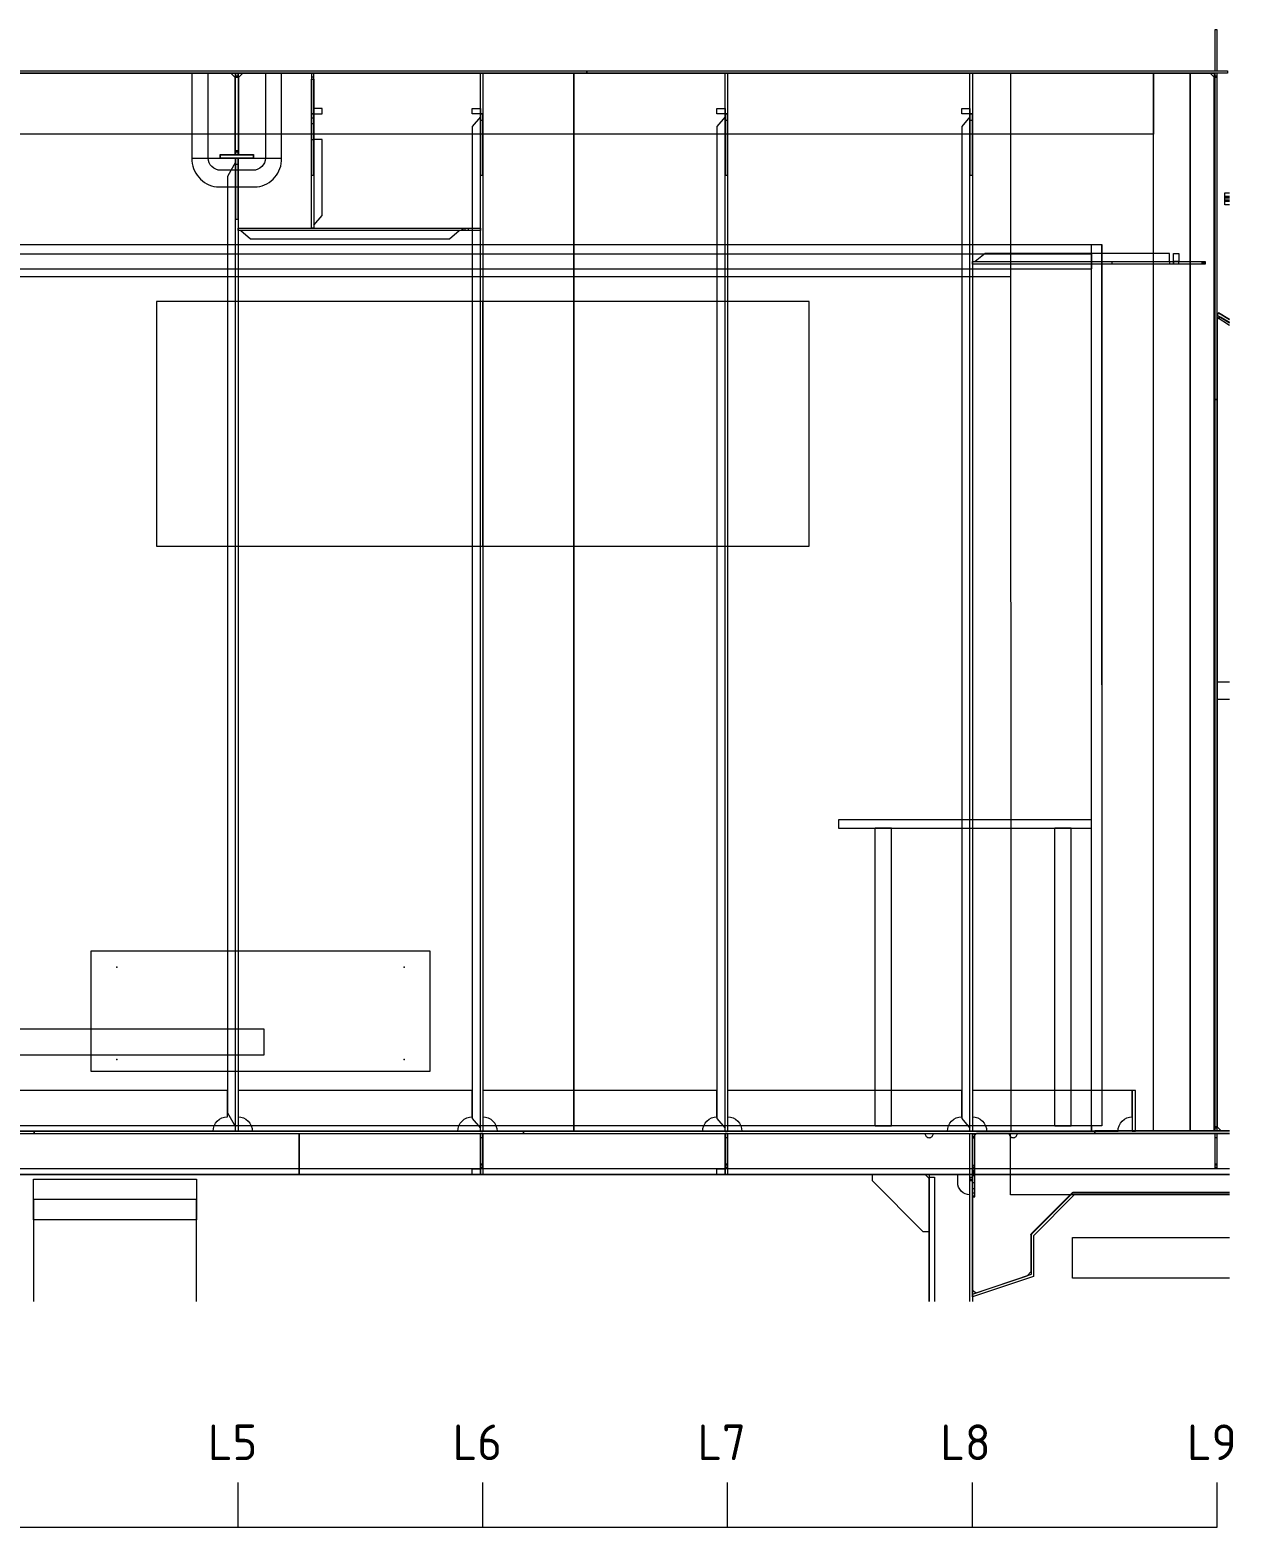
# Model space of a CAD drawing. Header units: millimetres. Extents: x -35117 to 70520, y -28859 to 27816.
# Drawn here: x -28246 to -25297, y -13134 to -9463 of the extents above; entities that cross this region are included whole.
import ezdxf

# ---------------------------------------------------------------- set-up
doc = ezdxf.new("R2010")
doc.units = ezdxf.units.MM
for name, color, linetype in [('-1', 7, 'Continuous'), ('-1102', 7, 'Continuous'), ('-1103', 7, 'Continuous'), ('-1109', 7, 'Continuous'), ('-1113', 7, 'Continuous'), ('-1114', 7, 'Continuous'), ('-1510', 7, 'Continuous'), ('-1512', 7, 'Continuous'), ('-1513', 7, 'Continuous'), ('-1602', 7, 'Continuous'), ('1', 7, 'Continuous')]:
    doc.layers.add(name, color=color, linetype=linetype)
doc.styles.add('Style_GOST_type_B', font='GOST type B')

msp = doc.modelspace()

# ---------------------------------------------------------------- linework, layer by layer
at = {"layer": '-1', "color": 1, "lineweight": 0}
for p, q in [((-27736.391, -13134.06), (-27736.391, -13024.685)), ((-27136.391, -13134.06), (-27136.391, -13024.685)), ((-26536.391, -13134.06), (-26536.391, -13024.685)), ((-25936.391, -13134.06), (-25936.391, -13024.685)), ((-25336.391, -13134.06), (-25336.391, -13024.685)), ((-29536.391, -13134.06), (-25336.394, -13134.06))]:
    msp.add_line(p, q, dxfattribs=at)
at = {"layer": '-1102', "color": 3, "lineweight": 0}
for p, q in [((-27742.394, -9569.368), (-27736.394, -9569.368)), ((-27742.394, -9769.368), (-27742.394, -9569.368)), ((-27736.394, -9569.368), (-27742.394, -9569.368)), ((-27742.394, -9569.368), (-27742.394, -9576.438)), ((-27736.394, -9576.438), (-27742.394, -9576.438)), ((-27742.394, -9576.438), (-27742.394, -9579.368)), ((-27742.394, -9579.368), (-27736.394, -9579.368)), ((-27736.394, -9569.368), (-27736.394, -9769.368)), ((-27736.394, -9576.438), (-27736.394, -9569.368)), ((-27736.394, -9579.368), (-27736.394, -9576.438)), ((-25336.394, -9569.368), (-25343.395, -9569.368)), ((-25343.395, -9569.368), (-25343.395, -10369.368)), ((-25336.394, -9569.368), (-25343.395, -9569.368)), ((-25343.395, -9569.368), (-25343.395, -9576.438)), ((-25336.394, -9576.438), (-25343.395, -9576.438)), ((-25343.395, -9576.438), (-25343.395, -9579.368)), ((-25343.395, -9579.368), (-25336.394, -9579.368)), ((-25336.394, -10369.368), (-25336.394, -9569.368)), ((-25336.394, -9576.438), (-25336.394, -9569.368)), ((-25336.394, -9579.368), (-25336.394, -9576.438)), ((-27736.394, -9759.368), (-27742.394, -9759.368)), ((-27742.394, -9759.368), (-27742.394, -9762.298)), ((-27742.394, -9762.298), (-27736.394, -9762.298)), ((-27742.394, -9762.298), (-27742.394, -9769.368)), ((-27736.394, -9762.298), (-27736.394, -9759.368)), ((-27736.394, -9769.368), (-27736.394, -9762.298)), ((-27736.394, -9769.368), (-27742.394, -9769.368)), ((-27742.394, -9769.368), (-27736.394, -9769.368)), ((-25333.309, -10157.223), (-25305.962, -10173.631)), ((-25305.962, -10173.631), (-25333.309, -10157.223)), ((-25343.395, -10369.368), (-25336.394, -10369.368)), ((-25336.394, -10369.368), (-25343.395, -10369.368)), ((-25343.395, -10369.368), (-25343.395, -12162.368)), ((-25336.394, -12162.368), (-25336.394, -10369.368)), ((-25942.394, -12169.368), (-25936.394, -12169.368)), ((-25942.394, -12580.78), (-25942.394, -12169.368)), ((-25936.394, -12169.368), (-25936.394, -12580.78)), ((-25636.394, -12169.368), (-25305.962, -12169.368)), ((-25336.394, -12152.367), (-25343.395, -12152.367)), ((-25343.395, -12152.367), (-25343.395, -12155.297)), ((-25343.395, -12155.297), (-25336.394, -12155.297)), ((-25343.395, -12155.297), (-25343.395, -12162.368)), ((-25343.395, -12162.368), (-25336.394, -12162.368)), ((-25343.395, -12162.368), (-25336.394, -12162.368)), ((-25336.394, -12155.297), (-25336.394, -12152.367)), ((-25336.394, -12162.368), (-25336.394, -12155.297)), ((-25326.394, -12162.368), (-25305.962, -12162.368)), ((-25326.394, -12162.368), (-25305.962, -12162.368)), ((-25936.394, -12277.292), (-25942.394, -12277.292)), ((-25942.394, -12277.292), (-25942.394, -12282.085)), ((-25936.394, -12282.085), (-25942.394, -12282.085)), ((-25942.394, -12282.085), (-25942.394, -12284.367)), ((-25942.394, -12284.367), (-25936.394, -12284.367)), ((-25936.394, -12282.085), (-25936.394, -12277.292)), ((-25936.394, -12284.367), (-25936.394, -12282.085))]:
    msp.add_line(p, q, dxfattribs=at)
msp.add_lwpolyline([(-28483.394, -12163.367), (-26913.393, -12163.367), (-26913.393, -9569.368), (-27669.393, -9569.368), (-27669.393, -9777.367, -0.19890222), (-27678.182, -9798.581, -0.19891591), (-27699.395, -9807.368), (-27779.393, -9807.368, -0.19891591), (-27800.606, -9798.581, -0.19890222), (-27809.395, -9777.367), (-27809.395, -9569.368), (-28483.394, -9569.368), (-28483.394, -12163.367)], format="xyb", dxfattribs=at)
for points in [[(-26881.395, -9569.368), (-28451.394, -9569.368), (-28451.394, -9563.367), (-26881.395, -9563.367), (-26881.395, -9569.368)], [(-26913.393, -12163.367), (-25636.394, -12163.367), (-25636.394, -12162.368), (-25343.395, -12162.368), (-25343.395, -9579.368), (-25353.396, -9569.368), (-26913.393, -9569.368), (-26913.393, -12163.367)], [(-25311.394, -9569.368), (-26881.395, -9569.368), (-26881.395, -9563.367), (-25311.394, -9563.367), (-25311.394, -9569.368)], [(-25333.309, -10157.223), (-25336.394, -10162.368), (-25305.962, -10180.627)], [(-25305.962, -10180.627), (-25327.819, -10167.512), (-25336.394, -10172.368), (-25336.394, -12152.367), (-25326.394, -12162.368)], [(-25305.962, -10180.627), (-25327.819, -10167.512), (-25336.394, -10172.368), (-25336.394, -12152.367), (-25326.394, -12162.368)], [(-29036.394, -12169.368), (-28236.394, -12169.368), (-28236.394, -12163.367), (-29036.394, -12163.367), (-29036.394, -12169.368)], [(-28236.394, -12169.368), (-27036.394, -12169.368), (-27036.394, -12163.367), (-28236.394, -12163.367), (-28236.394, -12169.368)], [(-27036.394, -12169.368), (-25636.394, -12169.368), (-25636.394, -12163.367), (-27036.394, -12163.367), (-27036.394, -12169.368)], [(-25305.962, -12169.368), (-25926.394, -12169.368), (-25936.394, -12179.368), (-25936.394, -12553.043), (-25926.906, -12559.882), (-25802.425, -12518.388), (-25792.394, -12507.548), (-25792.394, -12419.368), (-25793.087, -12416.596), (-25790.636, -12415.125), (-25690.636, -12315.125), (-25689.165, -12312.676), (-25686.394, -12313.367), (-25305.962, -12313.367)], [(-25305.962, -12162.368), (-25636.394, -12162.368), (-25636.394, -12169.368)]]:
    msp.add_lwpolyline(points, dxfattribs=at)
at = {"layer": '-1103', "color": 7, "lineweight": 0}
for p, q in [((-25930.394, -12170.367), (-25936.394, -12170.367)), ((-25936.394, -12170.367), (-25936.394, -12254.368)), ((-25930.394, -12170.367), (-25936.394, -12170.367)), ((-25936.394, -12170.367), (-25936.394, -12179.368)), ((-25936.394, -12179.368), (-25930.394, -12179.368)), ((-25936.394, -12179.368), (-25936.394, -12247.047)), ((-25930.394, -12254.368), (-25930.394, -12170.367)), ((-25930.394, -12179.368), (-25930.394, -12170.367)), ((-25930.394, -12247.047), (-25930.394, -12179.368)), ((-25936.394, -12247.047), (-25930.394, -12247.047)), ((-25936.394, -12247.047), (-25936.394, -12250.512)), ((-25936.394, -12250.512), (-25930.394, -12250.512)), ((-25936.394, -12250.512), (-25936.394, -12259.172)), ((-25936.394, -12254.368), (-25930.394, -12254.368)), ((-25936.394, -12254.368), (-25936.394, -12272.485)), ((-25936.394, -12259.172), (-25930.394, -12259.172)), ((-25936.394, -12259.172), (-25936.394, -12262.071)), ((-25930.394, -12250.512), (-25930.394, -12247.047)), ((-25930.394, -12259.172), (-25930.394, -12250.512)), ((-25930.394, -12272.485), (-25930.394, -12254.368)), ((-25930.394, -12262.071), (-25930.394, -12259.172)), ((-25930.394, -12262.071), (-25936.394, -12262.071)), ((-25936.394, -12262.071), (-25936.394, -12265.92)), ((-25930.394, -12265.92), (-25936.394, -12265.92)), ((-25936.394, -12265.92), (-25936.394, -12269.128)), ((-25930.394, -12269.128), (-25936.394, -12269.128)), ((-25936.394, -12269.128), (-25936.394, -12270.367)), ((-25930.394, -12270.367), (-25936.394, -12270.367)), ((-25936.394, -12270.367), (-25936.394, -12324.367)), ((-25936.394, -12272.485), (-25930.394, -12272.485)), ((-25936.394, -12272.485), (-25936.394, -12289.368)), ((-25936.394, -12289.368), (-25930.394, -12289.368)), ((-25936.394, -12289.368), (-25936.394, -12303.866)), ((-25930.394, -12265.92), (-25930.394, -12262.071)), ((-25930.394, -12269.128), (-25930.394, -12265.92)), ((-25930.394, -12270.367), (-25930.394, -12269.128)), ((-25930.394, -12324.367), (-25930.394, -12270.367)), ((-25930.394, -12289.368), (-25930.394, -12272.485)), ((-25930.394, -12303.866), (-25930.394, -12289.368)), ((-25936.394, -12303.866), (-25930.394, -12303.866)), ((-25936.394, -12303.866), (-25936.394, -12314.989)), ((-25936.394, -12314.989), (-25930.394, -12314.989)), ((-25936.394, -12314.989), (-25936.394, -12321.983)), ((-25936.394, -12321.983), (-25930.394, -12321.983)), ((-25936.394, -12321.983), (-25936.394, -12324.367)), ((-25936.394, -12324.367), (-25930.394, -12324.367)), ((-25936.394, -12324.367), (-25930.394, -12324.367)), ((-25930.394, -12314.989), (-25930.394, -12303.866)), ((-25930.394, -12321.983), (-25930.394, -12314.989)), ((-25930.394, -12324.367), (-25930.394, -12321.983))]:
    msp.add_line(p, q, dxfattribs=at)
for points in [[(-27743.395, -9580.368), (-27753.396, -9570.367), (-27849.395, -9570.367), (-27849.395, -9777.367), (-27780.394, -9777.367), (-27780.394, -9768.368), (-27743.395, -9768.368), (-27743.395, -9580.368)], [(-27735.393, -9580.368), (-27735.393, -9768.368), (-27698.394, -9768.368), (-27698.394, -9777.367), (-27629.393, -9777.367), (-27629.393, -9570.367), (-27725.396, -9570.367), (-27735.393, -9580.368)]]:
    msp.add_lwpolyline(points, dxfattribs=at)
msp.add_lwpolyline([(-27849.395, -9778.368, 0.18167526), (-27832.546, -9824.641, 0.18167932), (-27789.394, -9848.368), (-27689.394, -9848.368, 0.18167932), (-27646.242, -9824.641, 0.18167526), (-27629.393, -9778.368), (-27849.395, -9778.368)], format="xyb", dxfattribs=at)
at = {"layer": '-1109', "color": 1, "lineweight": 0}
for p, q in [((-27550.396, -9569.368), (-27556.395, -9569.368)), ((-27556.395, -9569.368), (-27556.395, -9579.368)), ((-27550.396, -9579.368), (-27556.395, -9579.368)), ((-27556.395, -9579.368), (-27556.395, -9669.368)), ((-27550.396, -9579.368), (-27550.396, -9569.368)), ((-27550.396, -9669.368), (-27550.396, -9579.368)), ((-27556.395, -9584.368), (-27550.396, -9584.368)), ((-27556.395, -9692.932), (-27556.395, -9584.368)), ((-27550.396, -9584.368), (-27550.396, -9692.932)), ((-27556.395, -9669.368), (-27550.396, -9669.368)), ((-27556.395, -9692.932), (-27550.396, -9692.932)), ((-27556.395, -9731.592), (-27556.395, -9692.932)), ((-27550.396, -9692.932), (-27550.396, -9731.592)), ((-27556.395, -9731.592), (-27550.396, -9731.592)), ((-27556.395, -9949.367), (-27556.395, -9731.592)), ((-27550.396, -9731.592), (-27550.396, -9949.367)), ((-27736.394, -9955.368), (-27736.394, -9949.367)), ((-27736.394, -9949.367), (-27187.395, -9949.367)), ((-27187.395, -9955.368), (-27736.394, -9955.368)), ((-27550.396, -9949.367), (-27556.395, -9949.367)), ((-27187.395, -9949.367), (-27187.395, -9955.368)), ((-27187.395, -9949.367), (-27185.491, -9949.367)), ((-27185.491, -9955.368), (-27187.395, -9955.368)), ((-27185.491, -9949.367), (-27185.491, -9955.368)), ((-27185.491, -9949.367), (-27180.071, -9949.367)), ((-27180.071, -9955.368), (-27185.491, -9955.368)), ((-27180.071, -9949.367), (-27180.071, -9955.368)), ((-27180.071, -9949.367), (-27171.962, -9949.367)), ((-27171.962, -9955.368), (-27180.071, -9955.368)), ((-27171.962, -9949.367), (-27171.962, -9955.368)), ((-27171.962, -9949.367), (-27162.395, -9949.367)), ((-27162.395, -9955.368), (-27171.962, -9955.368)), ((-27162.395, -9949.367), (-27162.395, -9955.368)), ((-27162.395, -9949.367), (-27142.394, -9949.367)), ((-27142.394, -9955.368), (-27162.395, -9955.368)), ((-27142.394, -9949.367), (-27142.394, -9955.368)), ((-25936.394, -10037.368), (-25936.394, -10031.367)), ((-25936.394, -10031.367), (-25453.396, -10031.367)), ((-25453.396, -10037.368), (-25936.394, -10037.368)), ((-25453.396, -10031.367), (-25453.396, -10037.368)), ((-25453.396, -10031.367), (-25431.075, -10031.367)), ((-25431.075, -10037.368), (-25453.396, -10037.368)), ((-25443.395, -10037.368), (-25443.395, -10031.367)), ((-25443.395, -10031.367), (-25373.394, -10031.367)), ((-25373.394, -10037.368), (-25443.395, -10037.368)), ((-25431.075, -10031.367), (-25431.075, -10037.368)), ((-25431.075, -10031.367), (-25368.395, -10031.367)), ((-25368.395, -10037.368), (-25431.075, -10037.368)), ((-25373.394, -10031.367), (-25373.394, -10037.368)), ((-25373.394, -10037.368), (-25373.394, -10031.367)), ((-25373.394, -10031.367), (-25371.111, -10031.367)), ((-25371.111, -10037.368), (-25373.394, -10037.368)), ((-25371.111, -10031.367), (-25371.111, -10037.368)), ((-25371.111, -10031.367), (-25365.651, -10031.367)), ((-25365.651, -10037.368), (-25371.111, -10037.368)), ((-25368.395, -10031.367), (-25368.395, -10037.368)), ((-25365.651, -10031.367), (-25365.651, -10037.368)), ((-27136.394, -12169.368), (-27142.394, -12169.368)), ((-27142.394, -12169.368), (-27142.394, -12179.368)), ((-27136.394, -12179.368), (-27142.394, -12179.368)), ((-27142.394, -12179.368), (-27142.394, -12244.368)), ((-27136.394, -12179.368), (-27136.394, -12169.368)), ((-27136.394, -12244.368), (-27136.394, -12179.368)), ((-26536.394, -12169.368), (-26542.394, -12169.368)), ((-26542.394, -12169.368), (-26542.394, -12179.368)), ((-26536.394, -12179.368), (-26542.394, -12179.368)), ((-26542.394, -12179.368), (-26542.394, -12244.368)), ((-26536.394, -12179.368), (-26536.394, -12169.368)), ((-26536.394, -12244.368), (-26536.394, -12179.368)), ((-25336.394, -12169.368), (-25342.394, -12169.368)), ((-25342.394, -12169.368), (-25342.394, -12179.368)), ((-25336.394, -12179.368), (-25342.394, -12179.368)), ((-25342.394, -12179.368), (-25342.394, -12244.368)), ((-25336.394, -12179.368), (-25336.394, -12169.368)), ((-25336.394, -12244.368), (-25336.394, -12179.368)), ((-27142.394, -12244.368), (-27136.394, -12244.368)), ((-27136.394, -12244.368), (-27142.394, -12244.368)), ((-27142.394, -12244.368), (-27142.394, -12246.27)), ((-27142.394, -12246.27), (-27136.394, -12246.27)), ((-27142.394, -12246.27), (-27142.394, -12251.69)), ((-27142.394, -12251.69), (-27136.394, -12251.69)), ((-27142.394, -12251.69), (-27142.394, -12253.149)), ((-27142.394, -12253.149), (-27136.394, -12253.149)), ((-27136.394, -12246.27), (-27136.394, -12244.368)), ((-27136.394, -12251.69), (-27136.394, -12246.27)), ((-27136.394, -12253.149), (-27136.394, -12251.69)), ((-26542.394, -12244.368), (-26536.394, -12244.368)), ((-26536.394, -12244.368), (-26542.394, -12244.368)), ((-26542.394, -12244.368), (-26542.394, -12246.27)), ((-26542.394, -12246.27), (-26536.394, -12246.27)), ((-26542.394, -12246.27), (-26542.394, -12251.69)), ((-26542.394, -12251.69), (-26536.394, -12251.69)), ((-26542.394, -12251.69), (-26542.394, -12253.149)), ((-26542.394, -12253.149), (-26536.394, -12253.149)), ((-26536.394, -12246.27), (-26536.394, -12244.368)), ((-26536.394, -12251.69), (-26536.394, -12246.27)), ((-26536.394, -12253.149), (-26536.394, -12251.69)), ((-25342.394, -12244.368), (-25336.394, -12244.368)), ((-25336.394, -12244.368), (-25342.394, -12244.368)), ((-25342.394, -12244.368), (-25342.394, -12246.27)), ((-25342.394, -12246.27), (-25336.394, -12246.27)), ((-25342.394, -12246.27), (-25342.394, -12251.69)), ((-25342.394, -12251.69), (-25336.394, -12251.69)), ((-25342.394, -12251.69), (-25342.394, -12253.149)), ((-25342.394, -12253.149), (-25336.394, -12253.149)), ((-25336.394, -12246.27), (-25336.394, -12244.368)), ((-25336.394, -12251.69), (-25336.394, -12246.27)), ((-25336.394, -12253.149), (-25336.394, -12251.69)), ((-27586.394, -12269.368), (-25305.962, -12269.368))]:
    msp.add_line(p, q, dxfattribs=at)
for points in [[(-25336.394, -9563.367), (-25336.394, -9463.367), (-25342.394, -9463.367), (-25342.394, -9563.367), (-25336.394, -9563.367)], [(-27136.394, -9569.368), (-27136.394, -9669.368), (-27142.394, -9669.368), (-27142.394, -9569.368), (-27136.394, -9569.368)], [(-26536.394, -9569.368), (-26536.394, -9669.368), (-26542.394, -9669.368), (-26542.394, -9569.368), (-26536.394, -9569.368)], [(-25936.394, -9569.368), (-25936.394, -9669.368), (-25942.394, -9669.368), (-25942.394, -9569.368), (-25936.394, -9569.368)], [(-27550.396, -9669.368), (-27530.394, -9669.368), (-27530.394, -9655.975), (-27550.396, -9655.975), (-27550.396, -9669.368)], [(-27142.394, -9669.368), (-27162.395, -9669.368), (-27162.395, -9655.975), (-27142.394, -9655.975), (-27142.394, -9669.368)], [(-27142.394, -12156.217), (-27142.394, -9676.518), (-27162.395, -9700.354), (-27162.395, -12132.381), (-27142.394, -12156.217)], [(-27136.394, -9669.368), (-27136.394, -12163.367), (-27142.394, -12163.367), (-27142.394, -9669.368), (-27136.394, -9669.368)], [(-26542.394, -9669.368), (-26562.395, -9669.368), (-26562.395, -9655.975), (-26542.394, -9655.975), (-26542.394, -9669.368)], [(-26542.394, -12156.217), (-26542.394, -9676.518), (-26562.395, -9700.354), (-26562.395, -12132.381), (-26542.394, -12156.217)], [(-26536.394, -9669.368), (-26536.394, -12163.367), (-26542.394, -12163.367), (-26542.394, -9669.368), (-26536.394, -9669.368)], [(-25942.394, -9669.368), (-25962.395, -9669.368), (-25962.395, -9655.975), (-25942.394, -9655.975), (-25942.394, -9669.368)], [(-25942.394, -12156.217), (-25942.394, -9676.518), (-25962.395, -9700.354), (-25962.395, -12132.381), (-25942.394, -12156.217)], [(-25936.394, -9669.368), (-25936.394, -12163.367), (-25942.394, -12163.367), (-25942.394, -9669.368), (-25936.394, -9669.368)], [(-27550.396, -9731.592), (-27550.396, -9942.217), (-27530.394, -9918.381), (-27530.394, -9731.592), (-27550.396, -9731.592)], [(-27742.394, -12152.975), (-27742.394, -9787.76), (-27762.395, -9822.401), (-27762.395, -12118.334), (-27742.394, -12152.975)], [(-27736.394, -9777.367), (-27736.394, -12163.367), (-27742.394, -12163.367), (-27742.394, -9777.367), (-27736.394, -9777.367)], [(-27194.545, -9955.368), (-27729.244, -9955.368), (-27705.41, -9975.368), (-27218.38, -9975.368), (-27194.545, -9955.368)], [(-25929.244, -10031.367), (-25453.396, -10031.367), (-25453.396, -10011.368), (-25905.41, -10011.368), (-25929.244, -10031.367)], [(-25443.395, -10031.367), (-25443.395, -10011.368), (-25430.001, -10011.368), (-25430.001, -10031.367), (-25443.395, -10031.367)], [(-25536.394, -12163.367), (-25536.394, -12063.367), (-25544.393, -12063.367), (-25544.393, -12163.367), (-25536.394, -12163.367)], [(-29526.394, -12169.368), (-27586.394, -12169.368), (-27586.394, -12269.368), (-29536.394, -12269.368), (-29536.394, -12179.368), (-29526.394, -12169.368)], [(-25305.962, -12269.368), (-27586.394, -12269.368), (-27586.394, -12169.368)], [(-27136.394, -12169.368), (-27136.394, -12269.368), (-27142.394, -12269.368), (-27142.394, -12169.368), (-27136.394, -12169.368)], [(-26536.394, -12169.368), (-26536.394, -12269.368), (-26542.394, -12269.368), (-26542.394, -12169.368), (-26536.394, -12169.368)], [(-29529.244, -12269.368), (-27586.394, -12269.368), (-27586.394, -12255.975), (-29529.244, -12255.975), (-29529.244, -12269.368)], [(-25305.962, -12255.975), (-27586.394, -12255.975), (-27586.394, -12269.368)], [(-27142.394, -12269.368), (-27162.395, -12269.368), (-27162.395, -12255.975), (-27142.394, -12255.975), (-27142.394, -12269.368)], [(-26542.394, -12269.368), (-26562.395, -12269.368), (-26562.395, -12255.975), (-26542.394, -12255.975), (-26542.394, -12269.368)], [(-26042.394, -12580.78), (-26042.394, -12276.518), (-26029.003, -12276.518), (-26029.003, -12580.78)]]:
    msp.add_lwpolyline(points, dxfattribs=at)
at = {"layer": '-1109', "color": 4, "lineweight": 0}
for points in [[(-28301.394, -12163.367), (-27797.396, -12163.367, -0.19891356), (-27787.142, -12138.62, -0.19892313), (-27762.395, -12128.368), (-27762.395, -12063.367), (-28336.394, -12063.367), (-28336.394, -12128.368, -0.19890219), (-28311.644, -12138.62, -0.19892223), (-28301.394, -12163.367, -0.19892223)], [(-27701.394, -12163.367), (-27197.396, -12163.367, -0.19891356), (-27187.142, -12138.62, -0.19892313), (-27162.395, -12128.368), (-27162.395, -12063.367), (-27736.394, -12063.367), (-27736.394, -12128.368, -0.19890219), (-27711.644, -12138.62, -0.19892223), (-27701.394, -12163.367, -0.19892223)], [(-27101.394, -12163.367), (-26597.396, -12163.367, -0.19891356), (-26587.142, -12138.62, -0.19892313), (-26562.395, -12128.368), (-26562.395, -12063.367), (-27136.394, -12063.367), (-27136.394, -12128.368, -0.19890219), (-27111.644, -12138.62, -0.19892223), (-27101.394, -12163.367, -0.19892223)], [(-26501.394, -12163.367), (-25997.396, -12163.367, -0.19891356), (-25987.142, -12138.62, -0.19892313), (-25962.395, -12128.368), (-25962.395, -12063.367), (-26536.394, -12063.367), (-26536.394, -12128.368, -0.19890219), (-26511.644, -12138.62, -0.19892223), (-26501.394, -12163.367, -0.19892223)], [(-25901.394, -12163.367), (-25579.393, -12163.367, -0.19892223), (-25569.143, -12138.62, -0.19890219), (-25544.393, -12128.368), (-25544.393, -12063.367), (-25936.394, -12063.367), (-25936.394, -12128.368, -0.19890219), (-25911.644, -12138.62, -0.19892223), (-25901.394, -12163.367, -0.19892223)]]:
    msp.add_lwpolyline(points, format="xyb", dxfattribs=at)
at = {"layer": '-1109', "color": 1, "lineweight": 0}
for points in [[(-27586.394, -12169.368), (-26052.395, -12169.368, 0.19892664), (-26049.465, -12176.438, 0.19890833), (-26042.394, -12179.368, 0.19890833), (-26035.323, -12176.438, 0.19892664), (-26032.393, -12169.368), (-25846.395, -12169.368, 0.19892664), (-25843.465, -12176.438, 0.19890833), (-25836.394, -12179.368, 0.19890833), (-25829.323, -12176.438, 0.19892664), (-25826.394, -12169.368), (-25305.962, -12169.368)], [(-25942.394, -12580.78), (-25942.394, -12319.368, -0.19891338), (-25963.607, -12310.58, -0.19890833), (-25972.396, -12289.368), (-25972.396, -12269.368), (-26042.394, -12269.368), (-26042.394, -12580.78)]]:
    msp.add_lwpolyline(points, format="xyb", dxfattribs=at)
at = {"layer": '-1113', "color": 1, "lineweight": 0}
msp.add_lwpolyline([(-27779.393, -9769.368), (-27699.395, -9769.368), (-27699.395, -9777.367), (-27779.393, -9777.367), (-27779.393, -9769.368)], dxfattribs=at)
at = {"layer": '-1114', "color": 4, "lineweight": 0}
for p, q in [((-27550.396, -9669.368), (-27556.395, -9669.368)), ((-27556.395, -9669.368), (-27556.395, -9679.368)), ((-27550.396, -9679.368), (-27556.395, -9679.368)), ((-27556.395, -9679.368), (-27556.395, -9819.368)), ((-27550.396, -9679.368), (-27550.396, -9669.368)), ((-27550.396, -9819.368), (-27550.396, -9679.368)), ((-27136.394, -9669.368), (-27142.394, -9669.368)), ((-27142.394, -9669.368), (-27142.394, -9684.368)), ((-27142.394, -9684.368), (-27136.394, -9684.368)), ((-27142.394, -9684.368), (-27142.394, -9819.368)), ((-27136.394, -9684.368), (-27136.394, -9669.368)), ((-27136.394, -9819.368), (-27136.394, -9684.368)), ((-26536.394, -9669.368), (-26542.394, -9669.368)), ((-26542.394, -9669.368), (-26542.394, -9684.368)), ((-26542.394, -9684.368), (-26536.394, -9684.368)), ((-26542.394, -9684.368), (-26542.394, -9819.368)), ((-26536.394, -9684.368), (-26536.394, -9669.368)), ((-26536.394, -9819.368), (-26536.394, -9684.368)), ((-25936.394, -9669.368), (-25942.394, -9669.368)), ((-25942.394, -9669.368), (-25942.394, -9684.368)), ((-25942.394, -9684.368), (-25936.394, -9684.368)), ((-25942.394, -9684.368), (-25942.394, -9819.368)), ((-25936.394, -9684.368), (-25936.394, -9669.368)), ((-25936.394, -9819.368), (-25936.394, -9684.368)), ((-27736.394, -9777.367), (-27742.394, -9777.367)), ((-27742.394, -9777.367), (-27742.394, -9792.367)), ((-27742.394, -9792.367), (-27736.394, -9792.367)), ((-27742.394, -9792.367), (-27742.394, -9927.367)), ((-27736.394, -9792.367), (-27736.394, -9777.367)), ((-27736.394, -9927.367), (-27736.394, -9792.367)), ((-27556.395, -9819.368), (-27550.396, -9819.368)), ((-27142.394, -9819.368), (-27136.394, -9819.368)), ((-26542.394, -9819.368), (-26536.394, -9819.368)), ((-25942.394, -9819.368), (-25936.394, -9819.368)), ((-27742.394, -9927.367), (-27736.394, -9927.367)), ((-25593.395, -10037.368), (-25593.395, -10031.367)), ((-25593.395, -10031.367), (-25453.396, -10031.367)), ((-25453.396, -10037.368), (-25593.395, -10037.368)), ((-25453.396, -10031.367), (-25453.396, -10037.368)), ((-25453.396, -10031.367), (-25443.395, -10031.367)), ((-25443.395, -10037.368), (-25453.396, -10037.368)), ((-25443.395, -10031.367), (-25443.395, -10037.368))]:
    msp.add_line(p, q, dxfattribs=at)
msp.add_lwpolyline([(-26052.395, -12269.368), (-26182.393, -12269.368), (-26182.393, -12284.367), (-26057.393, -12409.367), (-26042.394, -12409.367), (-26042.394, -12279.368), (-26052.395, -12269.368)], dxfattribs=at)
at = {"layer": '-1510', "color": 2, "lineweight": 0}
for p, q in [((-25317.394, -9877.383), (-25317.394, -9873.141)), ((-25317.394, -9873.141), (-25305.962, -9873.141)), ((-25317.394, -9881.625), (-25317.394, -9877.383)), ((-25317.394, -9877.383), (-25305.962, -9877.383)), ((-25317.394, -9881.625), (-25305.962, -9881.625))]:
    msp.add_line(p, q, dxfattribs=at)
for points in [[(-25305.962, -9871.384), (-25317.394, -9871.384), (-25317.394, -9862.383), (-25305.962, -9862.383)], [(-25317.394, -9873.141), (-25317.394, -9871.384), (-25305.962, -9871.384)], [(-25305.962, -9883.383), (-25317.394, -9883.383), (-25317.394, -9881.625)], [(-25305.962, -9892.384), (-25317.394, -9892.384), (-25317.394, -9883.383), (-25305.962, -9883.383)]]:
    msp.add_lwpolyline(points, dxfattribs=at)
at = {"layer": '-1512', "color": 6, "lineweight": 0}
for p, q in [((-25336.394, -11076.555), (-25336.394, -11083.368)), ((-25336.394, -11083.368), (-25336.394, -11091.405)), ((-25336.394, -11091.405), (-25336.394, -11098.217)), ((-25336.394, -11098.217), (-25336.394, -11102.768))]:
    msp.add_line(p, q, dxfattribs=at)
for points in [[(-25305.962, -11062.368), (-25336.394, -11062.368), (-25336.394, -11063.966)], [(-25336.394, -11063.966), (-25336.394, -11065.567), (-25336.394, -11066.923), (-25336.394, -11068.518)], [(-25336.394, -11065.567), (-25336.394, -11066.923), (-25336.394, -11070.782), (-25336.394, -11076.555)], [(-25336.394, -11068.518), (-25336.394, -11070.782), (-25336.394, -11075.33)], [(-25336.394, -11075.33), (-25336.394, -11076.555), (-25336.394, -11083.368)], [(-25336.394, -11102.768), (-25336.394, -11104.368), (-25305.962, -11104.368)]]:
    msp.add_lwpolyline(points, dxfattribs=at)
at = {"layer": '-1513', "color": 34, "lineweight": 0}
for p, q in [((-25842.696, -9569.031), (-29476.458, -9568.999)), ((-29476.458, -9568.999), (-25842.696, -9569.031)), ((-29476.409, -9569.031), (-25492.434, -9569.031)), ((-25842.62, -9569.031), (-25842.391, -12162.391)), ((-25842.62, -9569.031), (-25842.391, -12162.391)), ((-25492.434, -9569.031), (-25492.434, -9719.031)), ((-25492.428, -9569.031), (-25492.434, -9569.031)), ((-25492.428, -9719.031), (-25492.428, -9569.031)), ((-25342.421, -9568.95), (-25492.421, -9568.95)), ((-25492.421, -9568.95), (-25492.421, -9568.96)), ((-25492.421, -9568.96), (-25342.421, -9568.96)), ((-25492.421, -12162.635), (-25492.421, -9568.96)), ((-25342.421, -9568.96), (-25342.421, -9568.95)), ((-25342.421, -9568.96), (-25342.421, -12162.635)), ((-25492.434, -9719.031), (-29476.409, -9719.031)), ((-25492.434, -9719.031), (-25492.428, -9719.031)), ((-25843.175, -12319.368), (-25843.175, -12169.368)), ((-25843.175, -12169.368), (-25305.962, -12169.368)), ((-25342.421, -12162.635), (-25492.421, -12162.635)), ((-25305.962, -12319.368), (-25843.175, -12319.368))]:
    msp.add_line(p, q, dxfattribs=at)
at = {"layer": '-1513', "color": 24, "lineweight": 0}
for p, q in [((-25402.382, -12162.391), (-25402.382, -9569.031)), ((-25402.382, -12162.391), (-25402.382, -9569.031)), ((-29476.372, -12162.391), (-25402.382, -12162.391))]:
    msp.add_line(p, q, dxfattribs=at)
at = {"layer": '-1513', "color": 231, "lineweight": 0}
for p, q in [((-29361.348, -9989.329), (-25619.548, -9989.329)), ((-25644.414, -10013.328), (-29336.382, -10013.328)), ((-25644.414, -10049.329), (-25644.414, -10013.328)), ((-25644.414, -10013.328), (-25644.414, -10049.329)), ((-29336.382, -10049.329), (-25644.414, -10049.329)), ((-25644.414, -12150.342), (-29336.382, -12150.342)), ((-29336.382, -12162.342), (-25644.414, -12162.342)), ((-25644.414, -12162.342), (-25644.414, -12150.342)), ((-25644.414, -12150.342), (-25644.414, -12162.342))]:
    msp.add_line(p, q, dxfattribs=at)
at = {"layer": '-1513', "color": 34, "lineweight": 0}
for points in [[(-25842.696, -9569.031), (-25842.696, -10069.031), (-29476.458, -10068.999), (-29476.458, -9568.999)], [(-25842.391, -12162.391), (-25342.424, -12162.391), (-25342.424, -9569.031), (-25842.62, -9569.031)]]:
    msp.add_lwpolyline(points, dxfattribs=at)
at = {"layer": '-1513', "color": 24, "lineweight": 0}
for points in [[(-25402.382, -9569.031), (-29476.372, -9569.031), (-29476.372, -12162.391)], [(-25402.382, -9569.031), (-25402.382, -12162.391), (-25342.382, -12162.391), (-25342.382, -9569.031), (-25402.382, -9569.031)]]:
    msp.add_lwpolyline(points, dxfattribs=at)
at = {"layer": '-1513', "color": 231, "lineweight": 0}
for points in [[(-25619.548, -9989.329), (-25619.408, -12150.365), (-29361.474, -12150.368)], [(-25644.423, -12150.365), (-25644.423, -9989.329), (-25619.423, -9989.329), (-25619.423, -12150.365), (-25644.423, -12150.365)]]:
    msp.add_lwpolyline(points, dxfattribs=at)
at = {"layer": '-1513', "color": 40, "lineweight": 0}
for points in [[(-25305.962, -12162.369), (-25336.394, -12162.368), (-25336.394, -10162.368), (-25305.962, -10181.869)], [(-25305.962, -12162.369), (-25336.394, -12162.368), (-25336.394, -10162.368), (-25305.962, -10181.869)], [(-25305.962, -10187.783), (-25336.394, -10168.346), (-25336.394, -10162.369), (-25305.962, -10181.87)], [(-25936.394, -12569.368), (-25936.394, -12169.368), (-25305.962, -12169.368)], [(-25936.394, -12569.368), (-25936.394, -12169.368), (-25305.962, -12169.368)], [(-25305.962, -12162.368), (-25336.394, -12162.368), (-25305.962, -12162.369)], [(-25305.962, -12162.368), (-25336.394, -12162.368), (-25305.962, -12162.369)], [(-25936.394, -12569.366), (-25936.394, -12562.701), (-25791.469, -12514.368), (-25791.469, -12414.682), (-25691.469, -12314.682), (-25305.962, -12314.682)], [(-25305.962, -12319.68), (-25686.47, -12319.68), (-25786.47, -12419.68), (-25786.47, -12519.366), (-25936.394, -12569.366), (-25936.394, -12562.701), (-25936.394, -12569.366)], [(-25305.962, -12319.682), (-25686.47, -12319.682), (-25786.47, -12419.682), (-25786.47, -12519.368), (-25936.394, -12569.368)], [(-25305.962, -12319.682), (-25686.47, -12319.682), (-25786.47, -12419.682), (-25786.47, -12519.368), (-25936.394, -12569.368)]]:
    msp.add_lwpolyline(points, dxfattribs=at)
at = {"layer": '-1513', "color": 31, "lineweight": 0}
msp.add_lwpolyline([(-29530.452, -11976.43), (-27672.347, -11976.43), (-27672.347, -11913.43), (-29530.452, -11913.43), (-29530.452, -11976.43)], dxfattribs=at)
at = {"layer": '-1602', "color": 2, "lineweight": 0}
for p, q in [((-27837.987, -12330.727), (-28237.987, -12330.727)), ((-28237.987, -12330.727), (-28237.987, -12580.78)), ((-28237.987, -12330.727), (-28237.987, -12580.78)), ((-27837.987, -12580.78), (-27837.987, -12330.727))]:
    msp.add_line(p, q, dxfattribs=at)
msp.add_lwpolyline([(-27837.987, -12380.729), (-28237.987, -12380.729), (-28237.987, -12280.729), (-27837.987, -12280.729), (-27837.987, -12380.729)], dxfattribs=at)
at = {"layer": '-1602', "color": 6, "lineweight": 0}
msp.add_lwpolyline([(-25305.962, -12523.785), (-25690.853, -12523.785), (-25690.853, -12423.785), (-25305.962, -12423.785)], dxfattribs=at)
at = {"layer": '1', "color": 133, "lineweight": 0}
for p, q in [((-26134.426, -11420.344), (-26174.425, -11420.344)), ((-26174.425, -12150.344), (-26174.425, -11420.344)), ((-26134.426, -12150.344), (-26134.426, -11420.344)), ((-25694.423, -11420.344), (-25734.426, -11420.344)), ((-25734.426, -12150.344), (-25734.426, -11420.344)), ((-25694.423, -12150.344), (-25694.423, -11420.344)), ((-26174.425, -12150.344), (-26134.426, -12150.344)), ((-25734.426, -12150.344), (-25694.423, -12150.344))]:
    msp.add_line(p, q, dxfattribs=at)
for points in [[(-27136.382, -10729.33), (-27136.382, -10129.33), (-27936.382, -10129.33), (-27936.382, -10729.33), (-27136.382, -10729.33)], [(-26336.382, -10729.33), (-26336.382, -10129.33), (-27136.382, -10129.33), (-27136.382, -10729.33), (-26336.382, -10729.33)], [(-26264.425, -11400.188), (-26264.425, -11420.188), (-25644.423, -11420.188), (-25644.423, -11400.188), (-26264.425, -11400.188)]]:
    msp.add_lwpolyline(points, dxfattribs=at)
at = {"layer": '1', "color": 2, "lineweight": 0}
msp.add_lwpolyline([(-28096.38, -12017.367), (-28096.38, -11721.368), (-27266.381, -11721.368), (-27266.381, -12017.367), (-28096.38, -12017.367)], dxfattribs=at)
at = {"layer": '1', "color": 3, "lineweight": 0}
for p in [(-28033.379, -11761.368), (-27329.381, -11761.368), (-28033.379, -11987.368), (-27329.381, -11987.368)]:
    msp.add_point(p, dxfattribs=at)

# ---------------------------------------------------------------- texts
at = {"layer": '-1', "color": 1, "lineweight": 0, "style": 'Style_GOST_type_B'}
for s, p in [('L5', (-27810.042, -12969.997)), ('L6', (-27210.042, -12969.997)), ('L7', (-26610.042, -12969.997)), ('L8', (-26014.745, -12969.997)), ('L9', (-25410.042, -12969.997))]:
    msp.add_text(s, height=87.5, dxfattribs=at).set_placement(p)

doc.saveas('drawing.dxf')
